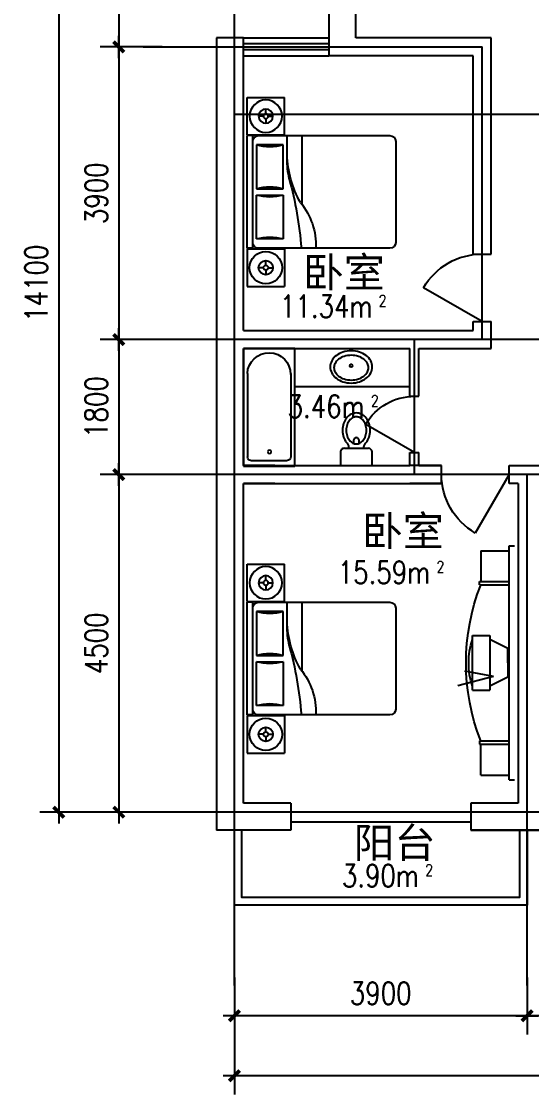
# Model space of a CAD drawing. Header units: millimetres. Extents: x 921 to 38352, y 397 to 24782.
# Drawn here: x 921 to 7719, y 553 to 14858 of the extents above; entities that cross this region are included whole.
import ezdxf
from ezdxf.enums import TextEntityAlignment as Align

# ---------------------------------------------------------------- set-up
doc = ezdxf.new("R2010")
doc.units = ezdxf.units.MM
for name, color, linetype in [('AXIS', 3, 'Continuous'), ('BALCONY', 6, 'Continuous'), ('DOTE', 1, 'Continuous'), ('LVTRY', 6, 'Continuous'), ('PUB_TEXT', 7, 'Continuous'), ('PUB_WALL', 255, 'Continuous'), ('WALL', 255, 'Continuous'), ('WINDOW', 2, 'Continuous'), ('WINDOW_TEXT', 7, 'Continuous'), ('家具布置', 6, 'Continuous')]:
    doc.layers.add(name, color=color, linetype=linetype)
doc.styles.add('DIM_FONT', font='SIMPLEX.shx', dxfattribs={"width": 0.8})
doc.styles.add('SIMPLEX', font='SIMPLEX.SHX')
doc.styles.get("Standard").update_dxf_attribs({"font": 'arial.ttf'})
doc.dimstyles.new('AXIS', dxfattribs={"dimtxt": 300, "dimasz": 1, "dimexe": 250, "dimexo": 300, "dimgap": 150, "dimtad": 1, "dimdec": 0, "dimdsep": 46, "dimtxsty": 'DIM_FONT', "dimblk": '_DIMX', "dimcen": 2.5, "dimse1": 1, "dimse2": 1, "dimclrt": 7, "dimadec": 0, "dimazin": 0, "dimtfac": 1, "dimtdec": 0, "dimtix": 1, "dimtmove": 2, "dimatfit": 3, "dimldrblk": '_DIMX', "dimfxl": 1, "dimtolj": 1, "dimtzin": 0, "dimarcsym": 0})

# ---------------------------------------------------------------- blocks, each defined once
blk = doc.blocks.new('_DIMX')
blk.add_line((-150, 0), (150, 0))
at = {"const_width": 50}
blk.add_lwpolyline([(-70, -70), (70, 70)], dxfattribs=at)
blk = doc.blocks.new('*D71')
at = {"layer": 'AXIS', "color": 0, "lineweight": -2, "transparency": 16777216}
for p, q in [((3759, 2113), (3759, 553)), ((20159, 2113), (20159, 553)), ((20158, 803), (3760, 803))]:
    blk.add_line(p, q, dxfattribs=at)
at = {"layer": 'DEFPOINTS', "color": 0, "transparency": 16777216}
for p in [(3759, 2413), (20159, 2413), (3759, 803)]:
    blk.add_point(p, dxfattribs=at)
at = {"layer": 'AXIS', "color": 0, "lineweight": -2, "transparency": 16777216, "rotation": 180}
blk.add_blockref('_DIMX', (3759, 803), dxfattribs=at)
at = {"layer": 'AXIS', "color": 0, "lineweight": -2, "transparency": 16777216}
blk.add_blockref('_DIMX', (20159, 803), dxfattribs=at)
at = {"layer": 'AXIS', "color": 7, "transparency": 16777216, "insert": (11959, 1103), "char_height": 300, "attachment_point": 5, "style": 'DIM_FONT'}
blk.add_mtext('\\A1;16400', dxfattribs=at)
blk = doc.blocks.new('12PLMP12')
at = {"color": 0, "linetype": 'ByBlock'}
for p, q in [((-1.25, 0), (-3.75, 0)), ((0, 1.25), (0, 3.75)), ((1.25, 0), (3.75, 0)), ((0, -1.25), (0, -3.75))]:
    blk.add_line(p, q, dxfattribs=at)
for radius in [8.5, 3.75, 1.25]:
    blk.add_circle((0, 0), radius, dxfattribs=at)
blk = doc.blocks.new('A$C3C5D3AC8')
at = {"layer": '家具布置'}
for p, q in [((1481, 2020), (1481, 2520)), ((1981, 2520), (1481, 2520)), ((1981, 2020), (1981, 2520)), ((1829, 2010), (76, 2010)), ((1245, 1094), (1245, 2010)), ((1448, 1699), (1448, 2010)), ((1981, 2020), (1481, 2020)), ((1905, 510), (1905, 2010)), ((1905, 2010), (1981, 2010)), ((1981, 510), (1981, 2010)), ((0, 1934), (0, 586)), ((1499, 1303), (1499, 1887)), ((1499, 1887), (1854, 1887)), ((1854, 1887), (1854, 1303)), ((1854, 1303), (1499, 1303)), ((1499, 1217), (1499, 633)), ((1854, 1217), (1499, 1217)), ((1854, 633), (1854, 1217)), ((1499, 633), (1854, 633)), ((76, 510), (1829, 510)), ((1981, 500), (1481, 500)), ((1481, 500), (1481, 0)), ((1905, 510), (1981, 510)), ((1981, 500), (1981, 0)), ((1981, 0), (1481, 0))]:
    blk.add_line(p, q, dxfattribs=at)
for centre, radius, start, end in [((76, 1934), 76.2, 90, 180), ((1829, 1934), 76.2, 0, 90), ((1676, 2496), 635, 253.7398, 286.2602), ((51, 1803), 1397, 330.7142, 358.0668), ((228, 1699), 1219, 347.5333, 0.0186), ((6299, 102), 5058, 164.7211, 175.3804), ((1676, 693), 635, 73.7398, 106.2602), ((1676, 1827), 635, 253.7398, 286.2602), ((1962, 548), 898, 140.4539, 182.4327), ((76, 586), 76.2, 180, 270), ((1676, 24), 635, 73.7398, 106.2602), ((1829, 586), 76.2, 270, 0)]:
    blk.add_arc(centre, radius, start, end, dxfattribs=at)
at = {"layer": '家具布置', "xscale": 25.40000000000001, "yscale": 25.40000000000001, "zscale": 25.40000000000001, "rotation": 90}
blk.add_blockref('12PLMP12', (1731, 2270), dxfattribs=at)
at = {"layer": '家具布置', "extrusion": (0, 0, -1), "xscale": 25.40000000000001, "yscale": 25.40000000000001, "zscale": -25.40000000000001, "rotation": 270}
blk.add_blockref('12PLMP12', (-1731, 250), dxfattribs=at)
blk = doc.blocks.new('A$C0D1E5493')
at = {"xscale": -1}
blk.add_blockref('A$C3C5D3AC8', (1981, 0), dxfattribs=at)
blk = doc.blocks.new('M_A1SFU')
blk.add_line((-0.5, 0), (0, -0.866))
blk.add_arc((-0.5, 0), 1, 300, 0)
blk = doc.blocks.new('*D61')
at = {"layer": 'AXIS', "color": 0, "lineweight": -2, "transparency": 16777216}
for p, q in [((2797, 18418), (1168, 18418)), ((1418, 18417), (1418, 4319)), ((2797, 4318), (1168, 4318))]:
    blk.add_line(p, q, dxfattribs=at)
at = {"layer": 'DEFPOINTS', "color": 0, "transparency": 16777216}
for p in [(3097, 18418), (1418, 4318), (3097, 4318)]:
    blk.add_point(p, dxfattribs=at)
at = {"layer": 'AXIS', "color": 0, "lineweight": -2, "transparency": 16777216}
for p, rotation in [((1418, 18418), 90), ((1418, 4318), 270)]:
    blk.add_blockref('_DIMX', p, dxfattribs=dict(at, rotation=rotation))
at = {"layer": 'AXIS', "color": 7, "transparency": 16777216, "insert": (1118, 11368), "char_height": 300, "attachment_point": 5, "rotation": 90, "style": 'DIM_FONT'}
blk.add_mtext('\\A1;14100', dxfattribs=at)
blk = doc.blocks.new('*D62')
at = {"layer": 'AXIS', "color": 0, "lineweight": -2, "transparency": 16777216}
for p, q in [((2797, 14518), (1968, 14518)), ((2218, 14517), (2218, 10619)), ((2797, 10618), (1968, 10618))]:
    blk.add_line(p, q, dxfattribs=at)
at = {"layer": 'DEFPOINTS', "color": 0, "transparency": 16777216}
for p in [(3097, 14518), (2218, 10618), (3097, 10618)]:
    blk.add_point(p, dxfattribs=at)
at = {"layer": 'AXIS', "color": 0, "lineweight": -2, "transparency": 16777216}
for p, rotation in [((2218, 14518), 90), ((2218, 10618), 270)]:
    blk.add_blockref('_DIMX', p, dxfattribs=dict(at, rotation=rotation))
at = {"layer": 'AXIS', "color": 7, "transparency": 16777216, "insert": (1918, 12568), "char_height": 300, "attachment_point": 5, "rotation": 90, "style": 'DIM_FONT'}
blk.add_mtext('\\A1;3900', dxfattribs=at)
blk = doc.blocks.new('A$C6EB1532F')
at = {"layer": '家具布置'}
for p, q in [((80, 3463), (0, 3463)), ((80, 0), (80, 3463)), ((500, 3393), (80, 3393)), ((500, 3393), (500, 2935)), ((516, 2935), (80, 2935)), ((516, 2885), (80, 2885)), ((516, 2885), (516, 2935)), ((516, 578), (80, 578)), ((516, 528), (80, 528)), ((500, 70), (500, 528)), ((516, 578), (516, 528)), ((80, 0), (0, 0)), ((500, 70), (80, 70))]:
    blk.add_line(p, q, dxfattribs=at)
at = {"layer": '家具布置', "linetype": 'ByBlock'}
for p, q in [((99, 1943), (363, 2076)), ((363, 2136), (363, 1326)), ((622, 2136), (363, 2136)), ((622, 1326), (622, 2136)), ((99, 1731), (99, 1943)), ((99, 1731), (99, 1519)), ((311, 1532), (735, 1611)), ((99, 1519), (363, 1387)), ((311, 1532), (839, 1392)), ((622, 1326), (363, 1326))]:
    blk.add_line(p, q, dxfattribs=at)
at = {"layer": '家具布置'}
blk.add_arc((-2461, 1731), 3178, 338.718, 21.282, dxfattribs=at)
at = {"layer": '家具布置', "linetype": 'ByBlock'}
blk.add_arc((-400, 1731), 1078, 341.2967, 18.7033, dxfattribs=at)
blk = doc.blocks.new('*D63')
at = {"layer": 'AXIS', "color": 0, "lineweight": -2, "transparency": 16777216}
for p, q in [((2797, 8818), (1968, 8818)), ((2218, 8817), (2218, 4319)), ((2797, 4318), (1968, 4318))]:
    blk.add_line(p, q, dxfattribs=at)
at = {"layer": 'DEFPOINTS', "color": 0, "transparency": 16777216}
for p in [(3097, 8818), (2218, 4318), (3097, 4318)]:
    blk.add_point(p, dxfattribs=at)
at = {"layer": 'AXIS', "color": 0, "lineweight": -2, "transparency": 16777216}
for p, rotation in [((2218, 8818), 90), ((2218, 4318), 270)]:
    blk.add_blockref('_DIMX', p, dxfattribs=dict(at, rotation=rotation))
at = {"layer": 'AXIS', "color": 7, "transparency": 16777216, "insert": (1918, 6568), "char_height": 300, "attachment_point": 5, "rotation": 90, "style": 'DIM_FONT'}
blk.add_mtext('\\A1;4500', dxfattribs=at)
blk = doc.blocks.new('*D64')
at = {"layer": 'AXIS', "color": 0, "lineweight": -2, "transparency": 16777216}
for p, q in [((3759, 2113), (3759, 1353)), ((7659, 2113), (7659, 1353)), ((7658, 1603), (3760, 1603))]:
    blk.add_line(p, q, dxfattribs=at)
at = {"layer": 'DEFPOINTS', "color": 0, "transparency": 16777216}
for p in [(3759, 2413), (7659, 2413), (3759, 1603)]:
    blk.add_point(p, dxfattribs=at)
at = {"layer": 'AXIS', "color": 0, "lineweight": -2, "transparency": 16777216, "rotation": 180}
blk.add_blockref('_DIMX', (3759, 1603), dxfattribs=at)
at = {"layer": 'AXIS', "color": 0, "lineweight": -2, "transparency": 16777216}
blk.add_blockref('_DIMX', (7659, 1603), dxfattribs=at)
at = {"layer": 'AXIS', "color": 7, "transparency": 16777216, "insert": (5709, 1903), "char_height": 300, "attachment_point": 5, "style": 'DIM_FONT'}
blk.add_mtext('\\A1;3900', dxfattribs=at)
blk = doc.blocks.new('M_A12RWT')
blk.add_line((-0.5, 0.0286), (0.5, 0.0286))
blk = doc.blocks.new('*D65')
at = {"layer": 'AXIS', "color": 0, "lineweight": -2, "transparency": 16777216}
for p, q in [((7659, 2113), (7659, 1353)), ((11259, 2113), (11259, 1353)), ((11258, 1603), (7660, 1603))]:
    blk.add_line(p, q, dxfattribs=at)
at = {"layer": 'DEFPOINTS', "color": 0, "transparency": 16777216}
for p in [(7659, 2413), (11259, 2413), (7659, 1603)]:
    blk.add_point(p, dxfattribs=at)
at = {"layer": 'AXIS', "color": 0, "lineweight": -2, "transparency": 16777216, "rotation": 180}
blk.add_blockref('_DIMX', (7659, 1603), dxfattribs=at)
at = {"layer": 'AXIS', "color": 0, "lineweight": -2, "transparency": 16777216}
blk.add_blockref('_DIMX', (11259, 1603), dxfattribs=at)
at = {"layer": 'AXIS', "color": 7, "transparency": 16777216, "insert": (9459, 1903), "char_height": 300, "attachment_point": 5, "style": 'DIM_FONT'}
blk.add_mtext('\\A1;3600', dxfattribs=at)
blk = doc.blocks.new('*D67')
at = {"layer": 'AXIS', "color": 0, "lineweight": -2, "transparency": 16777216}
for p, q in [((2797, 10618), (1968, 10618)), ((2218, 10617), (2218, 8819)), ((2797, 8818), (1968, 8818))]:
    blk.add_line(p, q, dxfattribs=at)
at = {"layer": 'DEFPOINTS', "color": 0, "transparency": 16777216}
for p in [(3097, 10618), (2218, 8818), (3097, 8818)]:
    blk.add_point(p, dxfattribs=at)
at = {"layer": 'AXIS', "color": 0, "lineweight": -2, "transparency": 16777216}
for p, rotation in [((2218, 10618), 90), ((2218, 8818), 270)]:
    blk.add_blockref('_DIMX', p, dxfattribs=dict(at, rotation=rotation))
at = {"layer": 'AXIS', "color": 7, "transparency": 16777216, "insert": (1918, 9718), "char_height": 300, "attachment_point": 5, "rotation": 90, "style": 'DIM_FONT'}
blk.add_mtext('\\A1;1800', dxfattribs=at)
blk = doc.blocks.new('_LV3')
for points in [[(280, -265, 0.12431), (260, -186, 0.105707), (198, -113, 0.086941), (110, -67, 0.077137), (0, -50, 0.077137), (-110, -67, 0.086941), (-198, -113, 0.105707), (-260, -186, 0.12431), (-280, -265, 0.12431), (-260, -344, 0.105707), (-198, -417, 0.086941), (-110, -463, 0.077137), (0, -480, 0.077137), (110, -463, 0.086941), (198, -417, 0.105707), (260, -344, 0.12431)], [(230, -275, 0.12431), (216, -220, 0.105707), (168, -163, 0.086941), (95, -125, 0.077137), (0, -110, 0.077137), (-95, -125, 0.086941), (-168, -163, 0.105707), (-216, -220, 0.12431), (-230, -275, 0.12431), (-216, -330, 0.105707), (-168, -387, 0.086941), (-95, -425, 0.077137), (0, -440, 0.077137), (95, -425, 0.086941), (168, -387, 0.105707), (216, -330, 0.12431)]]:
    blk.add_lwpolyline(points, format="xyb", close=True)
blk.add_circle((0, -250), 20)
blk = doc.blocks.new('_LV5')
for p, q in [((210, 0), (-210, 0)), ((-210, 0), (-210, -180)), ((210, -180), (210, 0)), ((160, -230), (-160, -230)), ((-101, -230), (-101, -254)), ((101, -230), (101, -254))]:
    blk.add_line(p, q)
blk.add_lwpolyline([(-135, -469, 0.080312), (-123, -544, 0.089014), (-92, -602, 0.104918), (-46, -639, 0.119812), (0, -650, 0.119812), (46, -639, 0.104918), (92, -602, 0.089014), (123, -544, 0.080312), (135, -469, 0.080312), (123, -395, 0.089014), (92, -337, 0.104918), (46, -300, 0.119812), (0, -288, 0.119812), (-46, -300, 0.104918), (-92, -337, 0.089014), (-123, -395, 0.080312)], format="xyb", close=True)
for points in [[(-39, -318, 0.073567), (-36, -339, 0.084454), (-27, -356, 0.10642), (-14, -368, 0.129709), (0, -372, 0.129709), (14, -368, 0.10642), (27, -356, 0.084454), (36, -339, 0.073567), (39, -318, 0.073567), (36, -298, 0.014016), (35, -295, 0.10642)], [(-35, -295, 0.013578), (-36, -298, 0.073567), (-39, -318, 0.073567)]]:
    blk.add_lwpolyline(points, format="xyb")
for centre, radius, start, end in [((-160, -180), 50, 180, 270), ((-151, -254), 50, 314.8144, 0), ((151, -254), 50, 180, 225.2555), ((160, -180), 50, 270, 0), ((102, -469), 287, 161.6333, 180), ((52, -453), 235, 141.2863, 161.6333), ((20, -427), 194, 134.8144, 141.2863), ((-20, -427), 194, 38.7137, 45.2555), ((-52, -453), 235, 18.3667, 38.7137), ((-102, -469), 287, 0, 18.3667), ((102, -469), 287, 180, 198.3667), ((52, -486), 235, 198.3667, 218.7137), ((-52, -486), 235, 321.2863, 341.6333), ((-102, -469), 287, 341.6333, 0), ((20, -512), 194, 218.7137, 242.6714), ((0, -551), 150, 242.6714, 270), ((0, -551), 150, 270, 297.3286), ((-20, -512), 194, 297.3286, 321.2863)]:
    blk.add_arc(centre, radius, start, end)
blk = doc.blocks.new('_LV39')
for p, q in [((-360, -1650), (-360, 0)), ((-360, 0), (360, 0)), ((360, 0), (360, -1650)), ((-304, -1299), (-304, -130)), ((-254, -80), (254, -80)), ((304, -1299), (304, -130)), ((360, -1650), (-360, -1650))]:
    blk.add_line(p, q)
blk.add_circle((6, -200), 25)
for centre, radius, start, end in [((-254, -130), 50, 90, 179.9956), ((254, -130), 50, 0.0044, 90), ((-1, -1286), 304, 182.4544, 359.7472)]:
    blk.add_arc(centre, radius, start, end)
blk = doc.blocks.new('*D60')
at = {"layer": 'AXIS', "color": 0, "lineweight": -2, "transparency": 16777216}
for p, q in [((2797, 18418), (1968, 18418)), ((2218, 18417), (2218, 14519)), ((2797, 14518), (1968, 14518))]:
    blk.add_line(p, q, dxfattribs=at)
at = {"layer": 'DEFPOINTS', "color": 0, "transparency": 16777216}
for p in [(3097, 18418), (2218, 14518), (3097, 14518)]:
    blk.add_point(p, dxfattribs=at)
at = {"layer": 'AXIS', "color": 0, "lineweight": -2, "transparency": 16777216}
for p, rotation in [((2218, 18418), 90), ((2218, 14518), 270)]:
    blk.add_blockref('_DIMX', p, dxfattribs=dict(at, rotation=rotation))
at = {"layer": 'AXIS', "color": 7, "transparency": 16777216, "insert": (1918, 16468), "char_height": 300, "attachment_point": 5, "rotation": 90, "style": 'DIM_FONT'}
blk.add_mtext('\\A1;3900', dxfattribs=at)
blk = doc.blocks.new('_WBLK')
for p, q in [((-0.5, 0.5), (0.5, 0.5)), ((0.5, 0.167), (-0.5, 0.167)), ((0.5, -0.167), (-0.5, -0.167)), ((-0.5, -0.5), (0.5, -0.5))]:
    blk.add_line(p, q)
at = {"layer": 'WINDOW_TEXT', "style": 'SIMPLEX', "flags": 9}
blk.add_attdef('A', text='', height=1, dxfattribs=at).set_placement((0, 1.5), align=Align.MIDDLE)

msp = doc.modelspace()

# ---------------------------------------------------------------- linework, layer by layer
at = {"layer": 'BALCONY'}
for points in [[(7659.1, 4077.6), (7659.1, 3077.6), (3759.1, 3077.6), (3759.1, 4077.6)], [(7559.1, 4077.6), (7559.1, 3177.6), (3859.1, 3177.6), (3859.1, 4077.6)]]:
    msp.add_lwpolyline(points, dxfattribs=at)
at = {"layer": 'DOTE'}
for p, q in [((3759.1, 2006.6), (3759.1, 20789)), ((2541.8, 14517.6), (7059.1, 14517.6)), ((3759.1, 14517.6), (7059.1, 14517.6)), ((7059.1, 10617.6), (7059.1, 14517.6)), ((20159.1, 13617.6), (3759.1, 13617.6)), ((21456, 10617.6), (2269.7, 10617.6)), ((6159.1, 8817.6), (6159.1, 10617.6)), ((21456, 8817.6), (2269.7, 8817.6)), ((7659.1, 2006.6), (7659.1, 8817.6)), ((21456, 4317.6), (2269.7, 4317.6))]:
    msp.add_line(p, q, dxfattribs=at)
at = {"layer": 'PUB_TEXT'}
msp.add_line((6099.1, 9985.1), (4563.1, 9985.1), dxfattribs=at)
at = {"layer": 'PUB_WALL'}
for p, q in [((3519.1, 14637.6), (3519.1, 4077.6)), ((3879.1, 13137.6), (3879.1, 14397.6)), ((3879.1, 10737.6), (3879.1, 12897.6)), ((3879.1, 8937.6), (3879.1, 10497.6)), ((4299.1, 8937.6), (3879.1, 8937.6)), ((6519.1, 8937.6), (6099.1, 8937.6)), ((6519.1, 8697.6), (6519.1, 8937.6)), ((7419.1, 8697.6), (7419.1, 8937.6)), ((3879.1, 4437.6), (3879.1, 8697.6)), ((4299.1, 8697.6), (3879.1, 8697.6)), ((6519.1, 8697.6), (6099.1, 8697.6)), ((7539.1, 8697.6), (7419.1, 8697.6)), ((7539.1, 8697.6), (7539.1, 4437.6)), ((4509.1, 4437.6), (3879.1, 4437.6)), ((4509.1, 4437.6), (4509.1, 4077.6)), ((7539.1, 4437.6), (6909.1, 4437.6)), ((6909.1, 4437.6), (6909.1, 4077.6)), ((4509.1, 4077.6), (3519.1, 4077.6)), ((6909.1, 4077.6), (8734.7, 4077.6))]:
    msp.add_line(p, q, dxfattribs=at)
at = {"layer": 'WALL'}
for p, q in [((5019.1, 18657.6), (5019.1, 14397.6)), ((5379.1, 14637.6), (5379.1, 18297.6)), ((3519.1, 14637.6), (3519.1, 4077.6)), ((3879.1, 14637.6), (3519.1, 14637.6)), ((3879.1, 10737.6), (3879.1, 14637.6)), ((7179.1, 14637.6), (5379.1, 14637.6)), ((7179.1, 11757.6), (7179.1, 14637.6)), ((6939.1, 14397.6), (5019.1, 14397.6)), ((6939.1, 11757.6), (6939.1, 14397.6)), ((6939.1, 11757.6), (7179.1, 11757.6)), ((3879.1, 10737.6), (6939.1, 10737.6)), ((6939.1, 10857.6), (7179.1, 10857.6)), ((6939.1, 10737.6), (6939.1, 10857.6)), ((7179.1, 10497.6), (7179.1, 10857.6)), ((3879.1, 8937.6), (3879.1, 10497.6)), ((3879.1, 10497.6), (6099.1, 10497.6)), ((6099.1, 9861.4), (6099.1, 10497.6)), ((6219.1, 10497.6), (7179.1, 10497.6)), ((6219.1, 9861.4), (6219.1, 10497.6)), ((6099.1, 9861.4), (6219.1, 9861.4)), ((6099.1, 9111.4), (6219.1, 9111.4)), ((6099.1, 8937.6), (6099.1, 9111.4)), ((6219.1, 8937.6), (6219.1, 9111.4)), ((3879.1, 8937.6), (6099.1, 8937.6)), ((6219.1, 8937.6), (6519.1, 8937.6)), ((6519.1, 8697.6), (6519.1, 8937.6)), ((7419.1, 8697.6), (7419.1, 8937.6)), ((7419.1, 8937.6), (8159.1, 8937.6)), ((3879.1, 4437.6), (3879.1, 8697.6)), ((3879.1, 8697.6), (6519.1, 8697.6)), ((7539.1, 8697.6), (7419.1, 8697.6)), ((7539.1, 8697.6), (7539.1, 4437.6)), ((4509.1, 4437.6), (3879.1, 4437.6)), ((4509.1, 4437.6), (4509.1, 4077.6)), ((7539.1, 4437.6), (6909.1, 4437.6)), ((6909.1, 4437.6), (6909.1, 4077.6)), ((4509.1, 4077.6), (3519.1, 4077.6)), ((8734.7, 4077.6), (6909.1, 4077.6))]:
    msp.add_line(p, q, dxfattribs=at)

# ---------------------------------------------------------------- block references
for p in [(3927.7, 11325.2), (3927.7, 5104.8)]:
    msp.add_blockref('A$C0D1E5493', p)
at = {"extrusion": (0, 0, -1), "xscale": 0.9000000000232831, "yscale": 0.8999999999941792, "zscale": -0.9}
msp.add_blockref('A$C6EB1532F', (-7491.7, 4749), dxfattribs=at)
at = {"layer": 'LVTRY', "xscale": -0.9500000000116415, "yscale": 0.9499999999970896, "zscale": 0.95, "rotation": 180}
msp.add_blockref('_LV39', (4221.1, 8930.1), dxfattribs=at)
at = {"layer": 'LVTRY'}
msp.add_blockref('_LV3', (5315.8, 10517.9), dxfattribs=at)
at = {"layer": 'LVTRY', "rotation": 180}
msp.add_blockref('_LV5', (5384.2, 8937.6), dxfattribs=at)
at = {"layer": 'WINDOW'}
for name, p, xscale, yscale, zscale, rotation in [('_WBLK', (4449.1, 14517.6), -1140, 239.9999999999418, 1140, 180), ('M_A1SFU', (7059.1, 11307.6), -900, 900, 900, 270), ('M_A1SFU', (6159.1, 9486.4), -750, 750, 750, 270), ('M_A12RWT', (5709.1, 4257.6), -2400, 2400, 2400, 180)]:
    msp.add_blockref(name, p, dxfattribs=dict(at, xscale=xscale, yscale=yscale, zscale=zscale, rotation=rotation))
at = {"layer": 'WINDOW', "xscale": -900, "yscale": 900, "zscale": 900}
msp.add_blockref('M_A1SFU', (6969.1, 8817.6), dxfattribs=at)

# ---------------------------------------------------------------- texts
at = {"layer": 'PUB_TEXT'}
for s, p in [('卧室', (4671.4, 11315)), ('卧室', (5457.7, 7866.6)), ('阳台', (5348.3, 3710.4))]:
    msp.add_text(s, height=400, dxfattribs=at).set_placement(p)
at = {"layer": 'PUB_TEXT', "style": 'DIM_FONT', "width": 0.8}
for s, p in [('11.34m', (5601.1, 11059.9)), ('3.46m', (5496.2, 9725.8)), ('15.59m', (6370.8, 7513.4)), ('3.90m', (6220.1, 3470.2))]:
    msp.add_text(s, height=300, dxfattribs=at).set_placement(p, align=Align.MIDDLE_RIGHT)
for p in [(5601.1, 11059.9), (5496.2, 9725.8), (6370.8, 7513.4), (6220.1, 3470.2)]:
    msp.add_text(' 2', height=150, dxfattribs=at).set_placement(p)

# ---------------------------------------------------------------- dimensions: what is measured, and where the dimension line sits
at = {"layer": 'AXIS'}
for p1, p2, distance, picture, middle in [((3096.5, 18417.6), (3096.5, 4317.6), -1678.5, '*D61', (1118.1, 11367.6)), ((3096.5, 18417.6), (3096.5, 14517.6), -878.5, '*D60', (1918.1, 16467.6)), ((20159.1, 2413.1), (3759.1, 2413.1), 1610, '*D71', (11959.1, 1103.1))]:
    dim = msp.add_aligned_dim(p1=p1, p2=p2, distance=distance, dimstyle='AXIS', override={"dimblk1": '_DIMX', "dimblk2": '_DIMX', "dimsah": 1, "dimse1": 0, "dimse2": 0}, dxfattribs=at)
    dim.commit()
    dim.dimension.update_dxf_attribs({"geometry": picture, "text_midpoint": middle})
for base, p1, p2, angle, picture, middle in [((2218.1, 10617.6), (3096.5, 14517.6), (3096.5, 10617.6), 90, '*D62', (1918.1, 12567.6)), ((2218.1, 8817.6), (3096.5, 10617.6), (3096.5, 8817.6), 90, '*D67', (1918.1, 9717.6)), ((2218.1, 4317.6), (3096.5, 8817.6), (3096.5, 4317.6), 90, '*D63', (1918.1, 6567.6)), ((3759.1, 1603.1), (7659.1, 2413.1), (3759.1, 2413.1), 180, '*D64', (5709.1, 1903.1)), ((7659.1, 1603.1), (11259.1, 2413.1), (7659.1, 2413.1), 180, '*D65', (9459.1, 1903.1))]:
    dim = msp.add_linear_dim(base=base, p1=p1, p2=p2, angle=angle, dimstyle='AXIS', override={"dimblk1": '_DIMX', "dimblk2": '_DIMX', "dimsah": 1, "dimse1": 0, "dimse2": 0}, dxfattribs=at)
    dim.commit()
    dim.dimension.update_dxf_attribs({"geometry": picture, "text_midpoint": middle})

doc.saveas('drawing.dxf')
